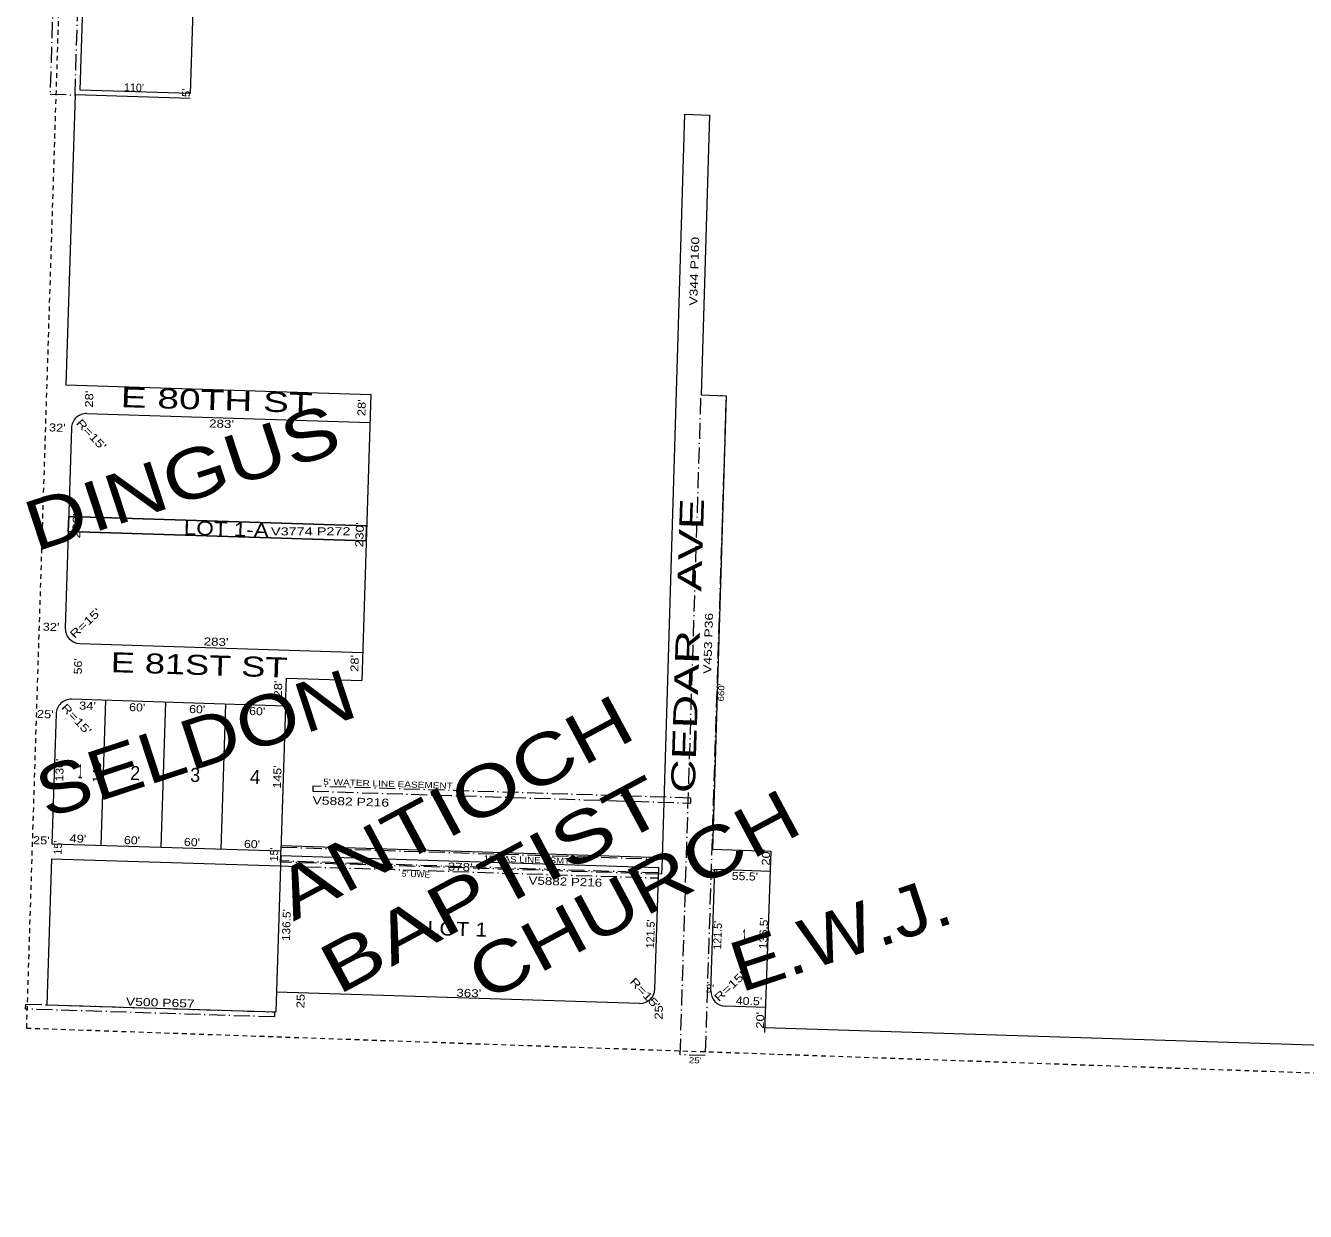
# Model space of a CAD drawing. Extents: x 952049 to 957491, y 7251833 to 7257289.
# Drawn here: x 952049 to 953328, y 7251833 to 7253019 of the extents above; entities that cross this region are included whole.
import ezdxf
from ezdxf.enums import TextEntityAlignment as Align

# ---------------------------------------------------------------- set-up
doc = ezdxf.new("R2010")
doc.units = 0
doc.header["$LTSCALE"] = 3.2
doc.linetypes.add('DOT_DASHED', pattern=[7.7, 5, -1.2, 0.3, -1.2])
doc.linetypes.add('SHORT_DASHED', pattern=[2.7, 1.5, -1.2])
for name, color, linetype, lineweight in [('1', 7, 'SHORT_DASHED', 13), ('21', 7, 'DOT_DASHED', 13), ('25', 7, 'Continuous', 25), ('6', 7, 'Continuous', 13), ('7', 7, 'Continuous', 13)]:
    doc.layers.add(name, color=color, linetype=linetype, lineweight=lineweight)
for name, color, linetype in [('10', 7, 'Continuous'), ('11', 7, 'Continuous'), ('13', 7, 'Continuous'), ('15', 7, 'Continuous'), ('19', 7, 'Continuous'), ('22', 7, 'Continuous')]:
    doc.layers.add(name, color=color, linetype=linetype)

msp = doc.modelspace()

# ---------------------------------------------------------------- linework, layer by layer
at = {"layer": '1'}
msp.add_lwpolyline([(952049.347, 7252016.645), (957315.174, 7251833.323), (957485.965, 7257105.666), (952215.92, 7257289.134)], close=True, dxfattribs=at)
at = {"layer": '21'}
msp.add_line((952681.283, 7252171.685), (952303.472, 7252183.641), dxfattribs=at)
for points in [[(952072.969, 7252950.273), (952097.956, 7252949.482), (952108.805, 7253292.311), (952083.818, 7253293.101)], [(952702.906, 7251989.867), (952723.782, 7252649.537), (952748.769, 7252648.746), (952727.893, 7251989.076)], [(952713.433, 7252241.513), (952713.591, 7252246.511), (952335.78, 7252258.467), (952335.622, 7252253.469)], [(952303.907, 7252197.492), (952684.717, 7252185.44), (952684.242, 7252170.448), (952303.433, 7252182.499)], [(952297.2, 7252027.719), (952048.558, 7252035.587), (952048.717, 7252040.585), (952297.358, 7252032.716)]]:
    msp.add_lwpolyline(points, close=True, dxfattribs=at)
msp.add_lwpolyline([(952303.472, 7252183.641), (952303.314, 7252178.644), (952681.125, 7252166.688), (952681.283, 7252171.685)], dxfattribs=at)
at = {"layer": '25'}
msp.add_lwpolyline([(952091.624, 7252527.972), (952389.475, 7252518.546), (952389.001, 7252503.553), (952091.15, 7252512.979)], close=True, dxfattribs=at)
at = {"layer": '6'}
for p, q in [((952097.956, 7252949.482), (952088.785, 7252659.667)), ((952212.899, 7252945.845), (952097.956, 7252949.482)), ((952707.266, 7252930.132), (952684.767, 7252187.04)), ((952707.266, 7252930.132), (952732.255, 7252929.375)), ((952732.255, 7252929.375), (952723.782, 7252649.537)), ((952088.785, 7252659.667), (952393.636, 7252650.02)), ((952393.636, 7252650.02), (952384.59, 7252364.166)), ((952723.782, 7252649.537), (952748.769, 7252648.746)), ((952748.769, 7252648.746), (952735.044, 7252195.414)), ((952109.892, 7252630.985), (952392.75, 7252622.034)), ((952094.425, 7252616.467), (952088.099, 7252416.567)), ((952102.617, 7252401.1), (952385.475, 7252392.149)), ((952308.375, 7252338.564), (952094.482, 7252345.333)), ((952079.015, 7252330.815), (952074.903, 7252200.88)), ((952308.375, 7252338.564), (952303.788, 7252193.636)), ((952074.903, 7252200.88), (952303.788, 7252193.636)), ((952303.642, 7252189.096), (952298.691, 7252032.674)), ((952303.642, 7252189.096), (952681.453, 7252177.139)), ((952303.958, 7252199.091), (952684.767, 7252187.04)), ((952735.044, 7252195.414), (952793.515, 7252193.564)), ((952793.515, 7252193.564), (952787.155, 7252012.214)), ((952074.428, 7252185.887), (952069.809, 7252039.917)), ((952074.428, 7252185.887), (952303.314, 7252178.644)), ((952677.609, 7252055.7), (952681.453, 7252177.139)), ((952733.567, 7252053.89), (952737.41, 7252175.33)), ((952737.41, 7252175.33), (952792.882, 7252173.574)), ((952662.142, 7252041.182), (952299.324, 7252052.664)), ((952069.809, 7252039.917), (952298.691, 7252032.674)), ((952788.565, 7252037.142), (952748.085, 7252038.423)), ((952787.313, 7252017.211), (954682.864, 7251957.224))]:
    msp.add_line(p, q, dxfattribs=at)
msp.add_lwpolyline([(952108.378, 7253120.738), (952218.323, 7253117.259), (952213.057, 7252950.842), (952103.112, 7252954.322)], close=True, dxfattribs=at)
msp.add_lwpolyline([(952308.375, 7252338.564), (952309.26, 7252366.55), (952384.59, 7252364.166)], dxfattribs=at)
for centre, start, end in [((952109.417, 7252615.993), 88.1874, 178.1874), ((952103.091, 7252416.093), 178.1874, 268.1874), ((952094.007, 7252330.341), 88.1874, 178.1874), ((952662.617, 7252056.175), 268.1874, 358.1874), ((952748.559, 7252053.416), 178.1874, 268.1874)]:
    msp.add_arc(centre, 15, start, end, dxfattribs=at)
at = {"layer": '7'}
for p, q in [((952128.465, 7252344.257), (952123.878, 7252199.33)), ((952188.435, 7252342.36), (952183.848, 7252197.432)), ((952248.405, 7252340.462), (952243.818, 7252195.534))]:
    msp.add_line(p, q, dxfattribs=at)

# ---------------------------------------------------------------- texts
at = {"layer": '10'}
for s, width, p in [('LOT 1-A', 1.2, (952248.99, 7252508.592)), ('1', 0.45, (952102.892, 7252266.277)), ('2', 0.95, (952157.909, 7252264.536)), ('3', 0.95, (952217.879, 7252262.639)), ('LOT 1', 1.15, (952480.003, 7252108.816)), ('1', 0.45, (952766.849, 7252101.358))]:
    msp.add_text(s, height=14, rotation=358.187, dxfattribs=dict(at, width=width)).set_placement(p, align=Align.CENTER)
msp.add_text('4', height=14, rotation=358.187, dxfattribs=at).set_placement((952277.849, 7252260.74), align=Align.CENTER)
at = {"layer": '11'}
for s, rotation, p in [("110'", 358.187, (952156.741, 7252952.925)), ("15'", 88.187, (952084.762, 7252196.89)), ("15'", 88.187, (952300.917, 7252190.05)), ("121.5'", 88.187, (952677.177, 7252110.605)), ("121.5'", 88.187, (952744.241, 7252109.204))]:
    msp.add_text(s, height=8, rotation=rotation, dxfattribs=at).set_placement(p, align=Align.CENTER)
for s, rotation, width, p in [("5'", 88.187, 1.05, (952213.025, 7252951.481)), ("28'", 88.187, 1.2, (952116.074, 7252645.247)), ("28'", 88.187, 1.2, (952388.42, 7252636.628)), ("R=15'", 313.187, 1.35, (952111.387, 7252607.18)), ("283'", 358.187, 1.25, (952244.285, 7252616.728)), ("32'", 358.187, 1.2, (952080.168, 7252612.911)), ("200'", 88.187, 1.25, (952103.457, 7252518.503)), ("230'", 88.187, 1.25, (952386.358, 7252509.551)), ("R=15'", 43.187, 1.35, (952111.076, 7252418.494)), ("32'", 358.187, 1.2, (952073.864, 7252413.691)), ("283'", 358.187, 1.25, (952238.833, 7252398.791)), ("56'", 88.187, 1.15, (952104.94, 7252378.16)), ("28'", 88.187, 1.2, (952381.402, 7252381.035)), ("28'", 88.187, 1.2, (952304.926, 7252355.488)), ("R=15'", 313.187, 1.35, (952096.482, 7252322.672)), ("34'", 358.187, 1.2, (952110.327, 7252334.827)), ("60'", 358.187, 1.15, (952159.988, 7252333.256)), ("25'", 358.187, 1.2, (952068.15, 7252326.459)), ("60'", 358.187, 1.15, (952219.958, 7252331.358)), ("60'", 358.187, 1.15, (952279.928, 7252329.46)), ("130'", 88.187, 1.15, (952086.462, 7252274.416)), ("145'", 88.187, 1.15, (952123.949, 7252273.229)), ("145'", 88.187, 1.15, (952304.091, 7252267.528)), ("25'", 358.187, 1.2, (952064.157, 7252200.282)), ("49'", 358.187, 1.2, (952100.764, 7252202.063)), ("60'", 358.187, 1.15, (952154.808, 7252200.353)), ("60'", 358.187, 1.15, (952214.778, 7252198.455)), ("60'", 358.187, 1.15, (952274.748, 7252196.557)), ("20'", 88.187, 1.2, (952792.605, 7252187.263)), ("378'", 358.187, 1.25, (952482.862, 7252173.775)), ("3'", 358.187, 1.05, (952736.105, 7252167.272)), ("55.5'", 358.187, 1.15, (952767.465, 7252164.375)), ("136.5'", 88.187, 1.1, (952313.263, 7252119.425)), ("136.5'", 88.187, 1.1, (952790.198, 7252111.228)), ("R=15'", 43.187, 1.35, (952755.25, 7252055.28)), ("R=15'", 313.187, 1.35, (952664.747, 7252048.735)), ("3'", 358.187, 1.05, (952732.462, 7252052.174)), ("25'", 88.187, 1.2, (952327.47, 7252044.699)), ("363'", 358.187, 1.25, (952491.459, 7252047.609)), ("40.5'", 358.187, 1.15, (952771.543, 7252039.683)), ("25'", 88.187, 1.2, (952685.459, 7252033.37)), ("20'", 88.187, 1.2, (952786.825, 7252024.264))]:
    msp.add_text(s, height=8, rotation=rotation, dxfattribs=dict(at, width=width)).set_placement(p, align=Align.CENTER)
at = {"layer": '13'}
for s, rotation, width, p in [('V344 P160', 88.187, 1.3, (952720.945, 7252773.041)), ('V3774 P272', 0.187, 1.35, (952333.612, 7252509.196)), ('V453 P36', 88.187, 1.3, (952734.847, 7252401.084)), ('V5882 P216', 358.187, 1.3, (952373.504, 7252239.088)), ('V5882 P216', 358.187, 1.25, (952587.964, 7252159.033)), ('V500 P657', 358.187, 1.3, (952183.099, 7252038.099))]:
    msp.add_text(s, height=8, rotation=rotation, dxfattribs=dict(at, width=width)).set_placement(p, align=Align.CENTER)
at = {"layer": '15'}
for s, rotation, width, p in [('DINGUS', 18.187, 1.25, (952212.801, 7252543.333)), ('SELDON', 18.187, 1.2, (952226.186, 7252277.368)), ('ANTIOCH', 28.187, 1.3, (952488.485, 7252215.205)), ('BAPTIST', 28.187, 1.35, (952526.848, 7252138.004)), ('CHURCH', 28.187, 1.25, (952668.025, 7252127.634)), ('E.W.J.', 18.187, 1.15, (952871.165, 7252087.31))]:
    msp.add_text(s, height=50, rotation=rotation, dxfattribs=dict(at, width=width)).set_placement(p, align=Align.CENTER)
at = {"layer": '19'}
for s, height, rotation, width, p in [('E 80TH ST', 20, 358.187, 1.45, (952239.331, 7252634.411)), ('CEDAR   AVE', 24, 88.187, 1.45, (952722.17, 7252398.544)), ('E 81ST ST', 20, 358.187, 1.35, (952221.712, 7252369.689))]:
    msp.add_text(s, height=height, rotation=rotation, dxfattribs=dict(at, width=width)).set_placement(p, align=Align.CENTER)
at = {"layer": '22'}
for s, rotation, width, p in [("660'", 88.187, 1.2, (952746.933, 7252352.042)), ("5' WATER LINE EASEMENT", 358.187, 1.25, (952410.758, 7252257.866)), ("15'GAS LINE ESMT", 358.187, 1.2, (952549.499, 7252181.971)), ("5' UWE", 358.187, 1.05, (952438.7, 7252167.463)), ("25'", 358.187, 1.2, (952717.781, 7251981.392))]:
    msp.add_text(s, height=6, rotation=rotation, dxfattribs=dict(at, width=width)).set_placement(p, align=Align.CENTER)

doc.saveas('drawing.dxf')
